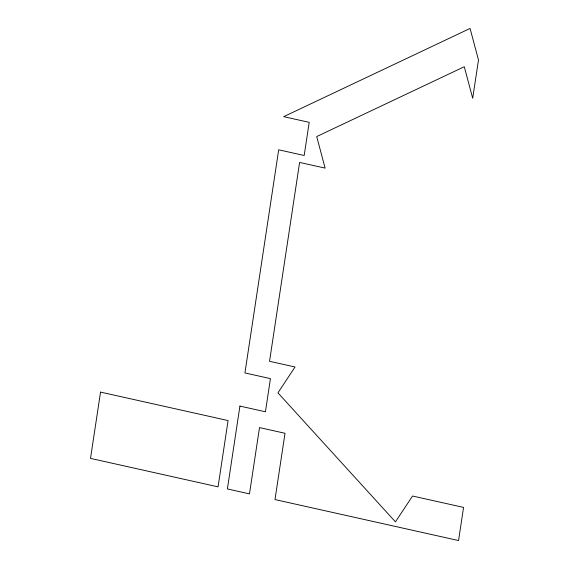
<?xml version="1.0" encoding="UTF-8"?>
<svg xmlns="http://www.w3.org/2000/svg" width="569" height="569" viewBox="0 0 569 569"><rect width="100%" height="100%" fill="white"/><g stroke="black" fill="none" stroke-linecap="round" stroke-linejoin="round"><path stroke-width="0.85" d="M100.535 392.098L90.514 458.386L218.055 486.858L228.077 420.569L100.535 392.098M239.919 406.081L227.394 488.942L249.478 493.878L259.507 427.582L285.012 433.279L274.991 499.568L458.55 540.55L463.564 507.406L412.546 496.019L395.448 521.873L277.942 392.845L295.041 366.991L269.535 361.294L299.607 162.421L325.119 168.118L316.705 136.567L464.283 66.722L472.697 98.273L478.486 60.001L470.072 28.45L283.696 116.659L309.202 122.349L304.187 155.493L278.682 149.803L244.933 372.937L270.446 378.627L265.431 411.778L239.919 406.081"/></g></svg>
